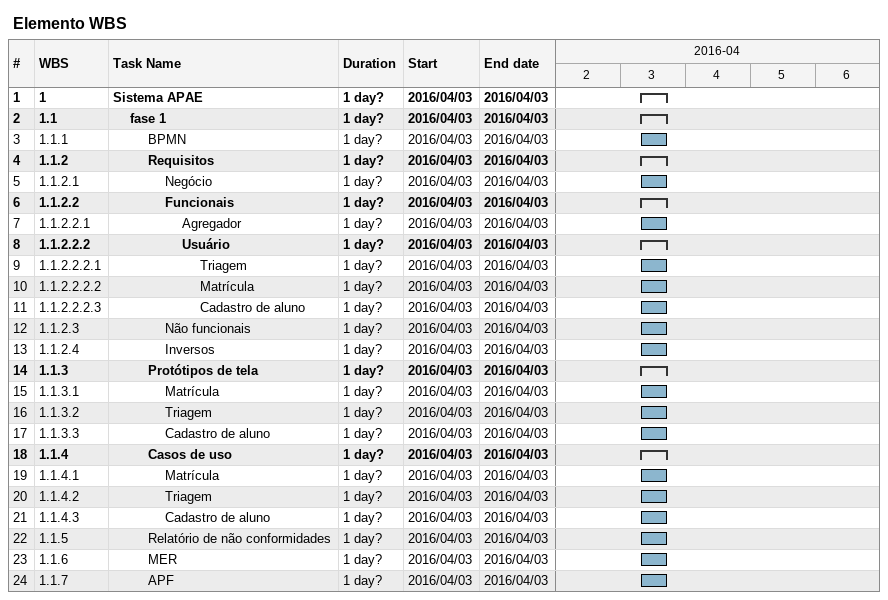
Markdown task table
Elemento WBS

| ID | WBS | Task | Duration | Start | Finish |
|---|---|---|---|---|---|
| 1 | 1 | **Sistema APAE** | 1d? | 2016-04-03 | 2016-04-03 |
| 2 | 1.1 | **fase 1** | 1d? | 2016-04-03 | 2016-04-03 |
| 3 | 1.1.1 | BPMN | 1d? | 2016-04-03 | 2016-04-03 |
| 4 | 1.1.2 | **Requisitos** | 1d? | 2016-04-03 | 2016-04-03 |
| 5 | 1.1.2.1 | Negócio | 1d? | 2016-04-03 | 2016-04-03 |
| 6 | 1.1.2.2 | **Funcionais** | 1d? | 2016-04-03 | 2016-04-03 |
| 7 | 1.1.2.2.1 | Agregador | 1d? | 2016-04-03 | 2016-04-03 |
| 8 | 1.1.2.2.2 | **Usuário** | 1d? | 2016-04-03 | 2016-04-03 |
| 9 | 1.1.2.2.2.1 | Triagem | 1d? | 2016-04-03 | 2016-04-03 |
| 10 | 1.1.2.2.2.2 | Matrícula | 1d? | 2016-04-03 | 2016-04-03 |
| 11 | 1.1.2.2.2.3 | Cadastro de aluno | 1d? | 2016-04-03 | 2016-04-03 |
| 12 | 1.1.2.3 | Não funcionais | 1d? | 2016-04-03 | 2016-04-03 |
| 13 | 1.1.2.4 | Inversos | 1d? | 2016-04-03 | 2016-04-03 |
| 14 | 1.1.3 | **Protótipos de tela** | 1d? | 2016-04-03 | 2016-04-03 |
| 15 | 1.1.3.1 | Matrícula | 1d? | 2016-04-03 | 2016-04-03 |
| 16 | 1.1.3.2 | Triagem | 1d? | 2016-04-03 | 2016-04-03 |
| 17 | 1.1.3.3 | Cadastro de aluno | 1d? | 2016-04-03 | 2016-04-03 |
| 18 | 1.1.4 | **Casos de uso** | 1d? | 2016-04-03 | 2016-04-03 |
| 19 | 1.1.4.1 | Matrícula | 1d? | 2016-04-03 | 2016-04-03 |
| 20 | 1.1.4.2 | Triagem | 1d? | 2016-04-03 | 2016-04-03 |
| 21 | 1.1.4.3 | Cadastro de aluno | 1d? | 2016-04-03 | 2016-04-03 |
| 22 | 1.1.5 | Relatório de não conformidades | 1d? | 2016-04-03 | 2016-04-03 |
| 23 | 1.1.6 | MER | 1d? | 2016-04-03 | 2016-04-03 |
| 24 | 1.1.7 | APF | 1d? | 2016-04-03 | 2016-04-03 |
